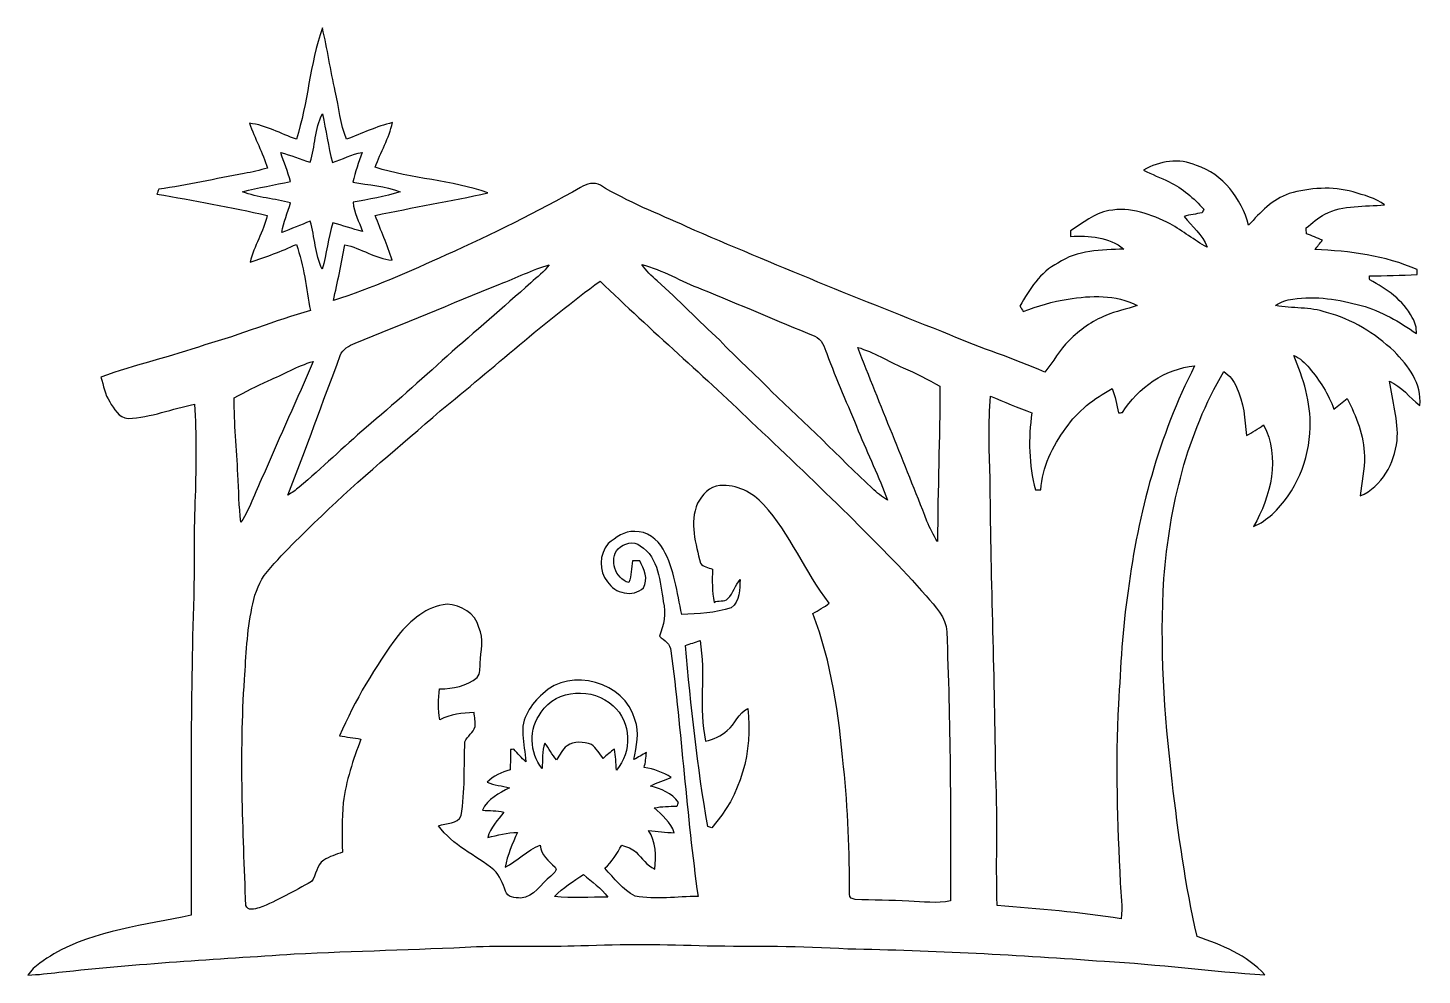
# Model space of a CAD drawing. Header units: centimetres. Extents: x -15.9 to 16, y -11.1 to 10.6.
import ezdxf

# ---------------------------------------------------------------- set-up
doc = ezdxf.new("R2010")
doc.units = ezdxf.units.CM
doc.header["$MEASUREMENT"] = 0
doc.layers.add('Layer 1', color=7, linetype='Continuous')

msp = doc.modelspace()

# ---------------------------------------------------------------- linework, layer by layer
at = {"layer": 'Layer 1', "color": 8}
for points, knots in [([(-9.77759, 8.08002), (-9.50948, 8.91117), (-9.47244, 9.80264), (-9.18245, 10.62849), (-9.18245, 10.62849), (-9.06286, 10.14942), (-9.00007, 9.65835), (-8.88647, 9.17751), (-8.88647, 9.17751), (-8.80181, 8.81204), (-8.77394, 8.42962), (-8.6293, 8.08002), (-8.6293, 8.08002), (-8.28146, 8.21372), (-7.94103, 8.37318), (-7.57767, 8.46067), (-7.57767, 8.46067), (-7.65034, 8.10119), (-7.85354, 7.78439), (-7.96996, 7.43832), (-7.96996, 7.43832), (-7.12823, 7.1695), (-6.22512, 7.14975), (-5.39115, 6.85271), (-5.39115, 6.85271), (-6.24699, 6.6615), (-7.11341, 6.5218), (-7.96996, 6.33483), (-7.96996, 6.33483), (-7.84931, 5.99228), (-7.6895, 5.6642), (-7.58719, 5.3153), (-7.58719, 5.3153), (-7.97243, 5.34106), (-8.29486, 5.58941), (-8.66846, 5.66596), (-8.66846, 5.66596), (-8.74677, 5.2384), (-8.83109, 4.81154), (-8.92881, 4.3875), (-8.92881, 4.3875), (-8.04404, 4.67078), (-7.19102, 5.04684), (-6.34647, 5.43172), (-6.34647, 5.43172), (-5.29837, 5.90162), (-4.27002, 6.41491), (-3.26708, 6.97406), (-3.26708, 6.97406), (-3.13514, 7.05379), (-2.95346, 7.11729), (-2.81305, 7.02557), (-2.81305, 7.02557), (-2.18828, 6.64139), (-1.49966, 6.38104), (-0.83538, 6.07589), (-0.83538, 6.07589), (1.15605, 5.20876), (3.17041, 4.39667), (5.19218, 3.60398), (5.19218, 3.60398), (5.90303, 3.28683), (6.65304, 3.06599), (7.36459, 2.75026), (7.36459, 2.75026), (7.55544, 2.98768), (7.70467, 3.2572), (7.91845, 3.47663), (7.91845, 3.47663), (8.16434, 3.71263), (8.44338, 3.92183), (8.76441, 4.04354), (8.76441, 4.04354), (8.99125, 4.15078), (9.24278, 4.18359), (9.47526, 4.27567), (9.47526, 4.27567), (8.99513, 4.53073), (8.41622, 4.50497), (7.89552, 4.42066), (7.89552, 4.42066), (7.54239, 4.36951), (7.20513, 4.25626), (6.86999, 4.13879), (6.86999, 4.13879), (6.84495, 4.17971), (6.8199, 4.22063), (6.79521, 4.26156), (6.79521, 4.26156), (7.01146, 4.64573), (7.2584, 5.03731), (7.6641, 5.24616), (7.6641, 5.24616), (8.10754, 5.5499), (8.66069, 5.53932), (9.17399, 5.56683), (9.17399, 5.56683), (8.83285, 5.848), (8.37847, 5.88081), (7.95549, 5.8547), (7.95549, 5.8547), (7.95479, 5.89668), (7.95443, 5.93866), (7.95408, 5.98029), (7.95408, 5.98029), (8.22925, 6.15915), (8.49559, 6.38422), (8.82685, 6.44525), (8.82685, 6.44525), (9.31686, 6.54156), (9.8044, 6.35811), (10.23691, 6.14292), (10.23691, 6.14292), (10.52512, 5.97853), (10.78477, 5.76721), (11.07969, 5.61269), (11.07969, 5.61269), (10.98197, 5.89668), (10.73256, 6.08365), (10.55335, 6.31366), (10.55335, 6.31366), (10.68917, 6.35212), (10.82922, 6.36799), (10.96857, 6.39586), (10.96857, 6.39586), (10.97703, 6.41667), (10.99432, 6.45795), (11.00279, 6.47841), (11.00279, 6.47841), (10.78054, 6.73382), (10.5156, 6.95537), (10.21009, 7.10389), (10.21009, 7.10389), (10.02136, 7.20725), (9.81428, 7.26934), (9.62695, 7.37447), (9.62695, 7.37447), (9.99102, 7.58049), (10.44187, 7.65986), (10.83522, 7.47995), (10.83522, 7.47995), (11.45081, 7.28874), (11.86145, 6.71513), (12.03184, 6.11576), (12.03184, 6.11576), (12.29713, 6.40045), (12.57723, 6.7116), (12.95929, 6.83542), (12.95929, 6.83542), (13.43378, 6.96666), (13.94495, 7.01146), (14.42367, 6.87423), (14.42367, 6.87423), (14.67238, 6.79909), (14.93591, 6.73664), (15.14722, 6.57754), (15.14722, 6.57754), (14.69002, 6.53486), (14.20001, 6.58142), (13.77879, 6.36446), (13.77879, 6.36446), (13.62287, 6.27944), (13.48916, 6.15985), (13.34911, 6.05296), (13.34911, 6.05296), (13.35158, 6.00745), (13.3544, 5.9623), (13.35758, 5.91679), (13.35758, 5.91679), (13.47929, 5.86846), (13.60099, 5.82083), (13.72023, 5.76651), (13.72023, 5.76651), (13.66414, 5.69524), (13.60523, 5.6261), (13.55019, 5.55413), (13.55019, 5.55413), (14.34571, 5.52203), (15.15674, 5.42114), (15.89123, 5.09587), (15.89123, 5.09587), (15.89123, 5.06836), (15.89158, 5.01368), (15.89193, 4.98651), (15.89193, 4.98651), (15.52751, 4.96111), (15.16204, 4.95582), (14.79726, 4.95335), (14.79726, 4.95335), (14.79903, 4.92972), (14.80256, 4.88209), (14.80432, 4.85846), (14.80432, 4.85846), (15.19414, 4.65843), (15.57161, 4.39596), (15.78046, 3.99838), (15.78046, 3.99838), (15.84819, 3.88832), (15.87994, 3.76132), (15.87712, 3.63255), (15.87712, 3.63255), (15.48412, 3.89678), (15.07419, 4.15255), (14.611, 4.2739), (14.611, 4.2739), (14.10406, 4.4129), (13.5696, 4.50286), (13.04502, 4.4196), (13.04502, 4.4196), (12.90214, 4.40372), (12.76597, 4.35645), (12.64849, 4.27461), (12.64849, 4.27461), (13.03408, 4.20229), (13.43695, 4.24603), (13.81266, 4.11445), (13.81266, 4.11445), (14.40039, 3.9691), (14.9225, 3.63538), (15.36171, 3.22615), (15.36171, 3.22615), (15.68944, 2.90195), (16.00517, 2.47685), (15.95085, 1.98861), (15.95085, 1.98861), (15.71449, 2.16606), (15.53951, 2.42288), (15.25976, 2.54317), (15.25976, 2.54317), (15.31902, 2.08915), (15.47036, 1.64571), (15.43191, 1.18216), (15.43191, 1.18216), (15.37053, 0.66216), (15.09007, 0.12841), (14.58983, -0.08431), (14.58983, -0.08431), (14.61523, 0.22084), (14.69672, 0.51964), (14.68402, 0.82797), (14.68402, 0.82797), (14.67944, 1.29646), (14.49352, 1.73637), (14.28821, 2.14912), (14.28821, 2.14912), (14.18555, 2.06763), (14.08783, 1.98014), (13.98341, 1.90147), (13.98341, 1.90147), (13.86875, 2.25319), (13.65462, 2.55764), (13.42496, 2.84268), (13.42496, 2.84268), (13.32195, 2.95663), (13.21188, 3.07305), (13.06583, 3.12879), (13.06583, 3.12879), (13.2842, 2.60773), (13.46094, 2.05564), (13.44048, 1.48378), (13.44048, 1.48378), (13.42707, 0.74119), (13.11451, 0.00282), (12.57265, -0.508), (12.57265, -0.508), (12.44212, -0.61736), (12.30383, -0.72073), (12.14332, -0.7814), (12.14332, -0.7814), (12.54301, -0.09948), (12.7635, 0.80539), (12.37474, 1.53952), (12.37474, 1.53952), (12.24562, 1.4538), (12.11897, 1.36384), (11.97998, 1.29505), (11.97998, 1.29505), (11.94894, 1.67181), (11.92389, 2.05916), (11.75067, 2.40348), (11.75067, 2.40348), (11.6967, 2.55129), (11.59616, 2.67688), (11.46457, 2.7626), (11.46457, 2.7626), (10.61685, 1.33032), (10.22068, -0.32667), (10.09156, -1.97414), (10.09156, -1.97414), (9.99384, -3.52319), (10.10109, -5.07682), (10.27994, -6.61635), (10.27994, -6.61635), (10.41859, -7.80732), (10.58298, -8.9976), (10.8518, -10.16635), (10.8518, -10.16635), (11.40989, -10.36638), (12.00009, -10.59392), (12.40437, -11.04759), (12.40437, -11.04759), (11.17847, -10.97245), (9.95856, -10.79888), (8.7309, -10.73714), (8.7309, -10.73714), (6.77404, -10.58933), (4.8133, -10.48844), (2.85115, -10.44857), (2.85115, -10.44857), (1.77835, -10.37943), (0.70344, -10.39178), (-0.37112, -10.38331), (-0.37112, -10.38331), (-1.33491, -10.34344), (-2.30046, -10.33745), (-3.26425, -10.37837), (-3.26425, -10.37837), (-4.05941, -10.40589), (-4.85563, -10.37237), (-5.65079, -10.40024), (-5.65079, -10.40024), (-7.0418, -10.47009), (-8.43456, -10.49831), (-9.82557, -10.56957), (-9.82557, -10.56957), (-11.62509, -10.68458), (-13.42602, -10.79006), (-15.21883, -10.98867), (-15.21883, -10.98867), (-15.45414, -11.01619), (-15.68979, -11.043), (-15.92651, -11.05253), (-15.92651, -11.05253), (-15.78151, -10.83381), (-15.54409, -10.70469), (-15.33031, -10.56287), (-15.33031, -10.56287), (-14.36829, -10.02453), (-13.25104, -9.912), (-12.19024, -9.68446), (-12.19024, -9.68446), (-12.18636, -7.24958), (-12.20646, -4.81401), (-12.12885, -2.38019), (-12.12885, -2.38019), (-12.10486, -1.61607), (-12.13414, -0.8509), (-12.09358, -0.08714), (-12.09358, -0.08714), (-12.08158, 0.61348), (-12.05689, 1.31692), (-12.11121, 2.01612), (-12.11121, 2.01612), (-12.6178, 1.91241), (-13.10993, 1.71027), (-13.63098, 1.69051), (-13.63098, 1.69051), (-13.84335, 1.69792), (-13.95659, 1.91382), (-14.0529, 2.0701), (-14.0529, 2.0701), (-14.16438, 2.23908), (-14.19684, 2.44334), (-14.25222, 2.63419), (-14.25222, 2.63419), (-13.47435, 2.92382), (-12.6559, 3.09457), (-11.87309, 3.37256), (-11.87309, 3.37256), (-11.05782, 3.60327), (-10.27395, 3.92994), (-9.45762, 4.15713), (-9.45762, 4.15713), (-9.54158, 4.66549), (-9.60649, 5.18548), (-9.77759, 5.67372), (-9.77759, 5.67372), (-10.12084, 5.51427), (-10.47574, 5.38163), (-10.83663, 5.26768), (-10.83663, 5.26768), (-10.74879, 5.63739), (-10.53112, 5.96194), (-10.44293, 6.33271), (-10.44293, 6.33271), (-11.2776, 6.53239), (-12.12533, 6.67244), (-12.96952, 6.82625), (-12.96952, 6.82625), (-12.95682, 6.86259), (-12.94377, 6.89892), (-12.93107, 6.93526), (-12.93107, 6.93526), (-12.27279, 7.02522), (-11.62509, 7.17585), (-10.97209, 7.29721), (-10.97209, 7.29721), (-10.79183, 7.32684), (-10.61403, 7.36953), (-10.43834, 7.42033), (-10.43834, 7.42033), (-10.5537, 7.76993), (-10.7248, 8.09801), (-10.85039, 8.44409), (-10.85039, 8.44409), (-10.47044, 8.40493), (-10.1346, 8.20138), (-9.77759, 8.08002), (-9.77759, 8.08002), (-9.77759, 8.08002), (-9.77759, 8.08002), (-9.77759, 8.08002)], [0, 0, 0, 0, 0.00961538, 0.00961538, 0.00961538, 0.00961538, 0.01923077, 0.01923077, 0.01923077, 0.01923077, 0.02884615, 0.02884615, 0.02884615, 0.02884615, 0.03846154, 0.03846154, 0.03846154, 0.03846154, 0.04807692, 0.04807692, 0.04807692, 0.04807692, 0.05769231, 0.05769231, 0.05769231, 0.05769231, 0.06730769, 0.06730769, 0.06730769, 0.06730769, 0.07692308, 0.07692308, 0.07692308, 0.07692308, 0.08653846, 0.08653846, 0.08653846, 0.08653846, 0.09615385, 0.09615385, 0.09615385, 0.09615385, 0.10576923, 0.10576923, 0.10576923, 0.10576923, 0.11538462, 0.11538462, 0.11538462, 0.11538462, 0.125, 0.125, 0.125, 0.125, 0.13461538, 0.13461538, 0.13461538, 0.13461538, 0.14423077, 0.14423077, 0.14423077, 0.14423077, 0.15384615, 0.15384615, 0.15384615, 0.15384615, 0.16346154, 0.16346154, 0.16346154, 0.16346154, 0.17307692, 0.17307692, 0.17307692, 0.17307692, 0.18269231, 0.18269231, 0.18269231, 0.18269231, 0.19230769, 0.19230769, 0.19230769, 0.19230769, 0.20192308, 0.20192308, 0.20192308, 0.20192308, 0.21153846, 0.21153846, 0.21153846, 0.21153846, 0.22115385, 0.22115385, 0.22115385, 0.22115385, 0.23076923, 0.23076923, 0.23076923, 0.23076923, 0.24038462, 0.24038462, 0.24038462, 0.24038462, 0.25, 0.25, 0.25, 0.25, 0.25961538, 0.25961538, 0.25961538, 0.25961538, 0.26923077, 0.26923077, 0.26923077, 0.26923077, 0.27884615, 0.27884615, 0.27884615, 0.27884615, 0.28846154, 0.28846154, 0.28846154, 0.28846154, 0.29807692, 0.29807692, 0.29807692, 0.29807692, 0.30769231, 0.30769231, 0.30769231, 0.30769231, 0.31730769, 0.31730769, 0.31730769, 0.31730769, 0.32692308, 0.32692308, 0.32692308, 0.32692308, 0.33653846, 0.33653846, 0.33653846, 0.33653846, 0.34615385, 0.34615385, 0.34615385, 0.34615385, 0.35576923, 0.35576923, 0.35576923, 0.35576923, 0.36538462, 0.36538462, 0.36538462, 0.36538462, 0.375, 0.375, 0.375, 0.375, 0.38461538, 0.38461538, 0.38461538, 0.38461538, 0.39423077, 0.39423077, 0.39423077, 0.39423077, 0.40384615, 0.40384615, 0.40384615, 0.40384615, 0.41346154, 0.41346154, 0.41346154, 0.41346154, 0.42307692, 0.42307692, 0.42307692, 0.42307692, 0.43269231, 0.43269231, 0.43269231, 0.43269231, 0.44230769, 0.44230769, 0.44230769, 0.44230769, 0.45192308, 0.45192308, 0.45192308, 0.45192308, 0.46153846, 0.46153846, 0.46153846, 0.46153846, 0.47115385, 0.47115385, 0.47115385, 0.47115385, 0.48076923, 0.48076923, 0.48076923, 0.48076923, 0.49038462, 0.49038462, 0.49038462, 0.49038462, 0.5, 0.5, 0.5, 0.5, 0.50961538, 0.50961538, 0.50961538, 0.50961538, 0.51923077, 0.51923077, 0.51923077, 0.51923077, 0.52884615, 0.52884615, 0.52884615, 0.52884615, 0.53846154, 0.53846154, 0.53846154, 0.53846154, 0.54807692, 0.54807692, 0.54807692, 0.54807692, 0.55769231, 0.55769231, 0.55769231, 0.55769231, 0.56730769, 0.56730769, 0.56730769, 0.56730769, 0.57692308, 0.57692308, 0.57692308, 0.57692308, 0.58653846, 0.58653846, 0.58653846, 0.58653846, 0.59615385, 0.59615385, 0.59615385, 0.59615385, 0.60576923, 0.60576923, 0.60576923, 0.60576923, 0.61538462, 0.61538462, 0.61538462, 0.61538462, 0.625, 0.625, 0.625, 0.625, 0.63461538, 0.63461538, 0.63461538, 0.63461538, 0.64423077, 0.64423077, 0.64423077, 0.64423077, 0.65384615, 0.65384615, 0.65384615, 0.65384615, 0.66346154, 0.66346154, 0.66346154, 0.66346154, 0.67307692, 0.67307692, 0.67307692, 0.67307692, 0.68269231, 0.68269231, 0.68269231, 0.68269231, 0.69230769, 0.69230769, 0.69230769, 0.69230769, 0.70192308, 0.70192308, 0.70192308, 0.70192308, 0.71153846, 0.71153846, 0.71153846, 0.71153846, 0.72115385, 0.72115385, 0.72115385, 0.72115385, 0.73076923, 0.73076923, 0.73076923, 0.73076923, 0.74038462, 0.74038462, 0.74038462, 0.74038462, 0.75, 0.75, 0.75, 0.75, 0.75961538, 0.75961538, 0.75961538, 0.75961538, 0.76923077, 0.76923077, 0.76923077, 0.76923077, 0.77884615, 0.77884615, 0.77884615, 0.77884615, 0.78846154, 0.78846154, 0.78846154, 0.78846154, 0.79807692, 0.79807692, 0.79807692, 0.79807692, 0.80769231, 0.80769231, 0.80769231, 0.80769231, 0.81730769, 0.81730769, 0.81730769, 0.81730769, 0.82692308, 0.82692308, 0.82692308, 0.82692308, 0.83653846, 0.83653846, 0.83653846, 0.83653846, 0.84615385, 0.84615385, 0.84615385, 0.84615385, 0.85576923, 0.85576923, 0.85576923, 0.85576923, 0.86538462, 0.86538462, 0.86538462, 0.86538462, 0.875, 0.875, 0.875, 0.875, 0.88461538, 0.88461538, 0.88461538, 0.88461538, 0.89423077, 0.89423077, 0.89423077, 0.89423077, 0.90384615, 0.90384615, 0.90384615, 0.90384615, 0.91346154, 0.91346154, 0.91346154, 0.91346154, 0.92307692, 0.92307692, 0.92307692, 0.92307692, 0.93269231, 0.93269231, 0.93269231, 0.93269231, 0.94230769, 0.94230769, 0.94230769, 0.94230769, 0.95192308, 0.95192308, 0.95192308, 0.95192308, 0.96153846, 0.96153846, 0.96153846, 0.96153846, 0.97115385, 0.97115385, 0.97115385, 0.97115385, 0.98076923, 0.98076923, 0.98076923, 0.98076923, 1, 1, 1, 1]), ([(-9.46009, 7.55297), (-9.68657, 7.62459), (-9.90671, 7.71596), (-10.13601, 7.77804), (-10.13601, 7.77804), (-10.0644, 7.55544), (-9.96985, 7.34025), (-9.91482, 7.11235), (-9.91482, 7.11235), (-10.28065, 7.03404), (-10.64966, 6.97018), (-11.01266, 6.87987), (-11.01266, 6.87987), (-10.66094, 6.74017), (-10.2743, 6.725), (-9.91164, 6.62164), (-9.91164, 6.62164), (-9.97444, 6.39621), (-10.07569, 6.18137), (-10.11061, 5.94854), (-10.11061, 5.94854), (-9.89189, 6.02686), (-9.67846, 6.12034), (-9.46079, 6.20254), (-9.46079, 6.20254), (-9.3532, 5.84165), (-9.35355, 5.44759), (-9.18528, 5.10575), (-9.18528, 5.10575), (-9.09108, 5.45641), (-9.04275, 5.81731), (-8.94609, 6.16761), (-8.94609, 6.16761), (-8.71714, 6.10694), (-8.49348, 6.02686), (-8.26382, 5.97006), (-8.26382, 5.97006), (-8.33826, 6.1909), (-8.4642, 6.40009), (-8.47549, 6.63787), (-8.47549, 6.63787), (-8.11636, 6.70631), (-7.75406, 6.76804), (-7.40304, 6.87352), (-7.40304, 6.87352), (-7.747, 7.01005), (-8.122, 7.03404), (-8.48325, 7.09718), (-8.48325, 7.09718), (-8.4261, 7.3279), (-8.35025, 7.55297), (-8.2737, 7.77769), (-8.2737, 7.77769), (-8.51218, 7.74312), (-8.72278, 7.61683), (-8.95103, 7.54697), (-8.95103, 7.54697), (-9.05334, 7.91175), (-9.09073, 8.29098), (-9.18281, 8.65787), (-9.18281, 8.65787), (-9.36449, 8.31885), (-9.34297, 7.91457), (-9.46009, 7.55297), (-9.46009, 7.55297), (-9.46009, 7.55297), (-9.46009, 7.55297), (-9.46009, 7.55297)], [0, 0, 0, 0, 0.05555556, 0.05555556, 0.05555556, 0.05555556, 0.11111111, 0.11111111, 0.11111111, 0.11111111, 0.16666667, 0.16666667, 0.16666667, 0.16666667, 0.22222222, 0.22222222, 0.22222222, 0.22222222, 0.27777778, 0.27777778, 0.27777778, 0.27777778, 0.33333333, 0.33333333, 0.33333333, 0.33333333, 0.38888889, 0.38888889, 0.38888889, 0.38888889, 0.44444444, 0.44444444, 0.44444444, 0.44444444, 0.5, 0.5, 0.5, 0.5, 0.55555556, 0.55555556, 0.55555556, 0.55555556, 0.61111111, 0.61111111, 0.61111111, 0.61111111, 0.66666667, 0.66666667, 0.66666667, 0.66666667, 0.72222222, 0.72222222, 0.72222222, 0.72222222, 0.77777778, 0.77777778, 0.77777778, 0.77777778, 0.83333333, 0.83333333, 0.83333333, 0.83333333, 0.88888889, 0.88888889, 0.88888889, 0.88888889, 1, 1, 1, 1]), ([(-5.12092, 4.76321), (-6.223, 4.31024), (-7.32649, 3.8608), (-8.43209, 3.41595), (-8.43209, 3.41595), (-8.56403, 3.34786), (-8.72384, 3.28119), (-8.77111, 3.12737), (-8.77111, 3.12737), (-9.17469, 2.06375), (-9.55675, 0.99131), (-9.97197, -0.06809), (-9.97197, -0.06809), (-9.88166, -0.01129), (-9.79382, 0.04868), (-9.71268, 0.11712), (-9.71268, 0.11712), (-9.18916, 0.55633), (-8.70197, 1.03576), (-8.18162, 1.47814), (-8.18162, 1.47814), (-7.55438, 2.01401), (-6.93596, 2.56011), (-6.32636, 3.11644), (-6.32636, 3.11644), (-5.68678, 3.67524), (-5.03978, 4.22628), (-4.40902, 4.79531), (-4.40902, 4.79531), (-4.26085, 4.92513), (-4.10422, 5.0479), (-3.98392, 5.20559), (-3.98392, 5.20559), (-4.37797, 5.10011), (-4.73745, 4.89903), (-5.12092, 4.76321), (-5.12092, 4.76321), (-5.12092, 4.76321), (-5.12092, 4.76321), (-5.12092, 4.76321)], [0, 0, 0, 0, 0.09090909, 0.09090909, 0.09090909, 0.09090909, 0.18181818, 0.18181818, 0.18181818, 0.18181818, 0.27272727, 0.27272727, 0.27272727, 0.27272727, 0.36363636, 0.36363636, 0.36363636, 0.36363636, 0.45454545, 0.45454545, 0.45454545, 0.45454545, 0.54545455, 0.54545455, 0.54545455, 0.54545455, 0.63636364, 0.63636364, 0.63636364, 0.63636364, 0.72727273, 0.72727273, 0.72727273, 0.72727273, 0.81818182, 0.81818182, 0.81818182, 0.81818182, 1, 1, 1, 1]), ([(-1.86761, 5.21547), (-1.76812, 5.07259), (-1.64218, 4.95194), (-1.51306, 4.83658), (-1.51306, 4.83658), (-1.02023, 4.40161), (-0.56833, 3.92324), (-0.08079, 3.48227), (-0.08079, 3.48227), (0.29386, 3.06881), (0.72496, 2.71286), (1.10561, 2.30505), (1.10561, 2.30505), (1.89018, 1.58609), (2.63525, 0.82479), (3.40783, 0.09278), (3.40783, 0.09278), (3.51931, -0.0067), (3.62973, -0.10936), (3.76061, -0.18344), (3.76061, -0.18344), (3.56835, 0.35736), (3.30976, 0.87136), (3.0928, 1.40194), (3.0928, 1.40194), (2.85503, 1.99355), (2.59009, 2.57387), (2.36996, 3.17253), (2.36996, 3.17253), (2.30893, 3.3207), (2.26236, 3.51014), (2.09444, 3.57258), (2.09444, 3.57258), (1.22696, 3.92571), (0.3683, 4.30036), (-0.50059, 4.64961), (-0.50059, 4.64961), (-0.96097, 4.826), (-1.3903, 5.08706), (-1.86761, 5.21547), (-1.86761, 5.21547), (-1.86761, 5.21547), (-1.86761, 5.21547), (-1.86761, 5.21547)], [0, 0, 0, 0, 0.08333333, 0.08333333, 0.08333333, 0.08333333, 0.16666667, 0.16666667, 0.16666667, 0.16666667, 0.25, 0.25, 0.25, 0.25, 0.33333333, 0.33333333, 0.33333333, 0.33333333, 0.41666667, 0.41666667, 0.41666667, 0.41666667, 0.5, 0.5, 0.5, 0.5, 0.58333333, 0.58333333, 0.58333333, 0.58333333, 0.66666667, 0.66666667, 0.66666667, 0.66666667, 0.75, 0.75, 0.75, 0.75, 0.83333333, 0.83333333, 0.83333333, 0.83333333, 1, 1, 1, 1]), ([(-6.483, 1.86196), (-7.38893, 1.06292), (-8.33085, 0.30374), (-9.19798, -0.53869), (-9.19798, -0.53869), (-9.64988, -0.98072), (-10.12119, -1.40758), (-10.51243, -1.90606), (-10.51243, -1.90606), (-10.66412, -2.12619), (-10.74808, -2.3876), (-10.79535, -2.64901), (-10.79535, -2.64901), (-10.90965, -3.18699), (-10.92976, -3.73803), (-10.96504, -4.28484), (-10.96504, -4.28484), (-11.08251, -6.0071), (-11.00102, -7.7343), (-10.93435, -9.45691), (-10.93435, -9.45691), (-10.89695, -9.59838), (-10.72903, -9.53276), (-10.62637, -9.51442), (-10.62637, -9.51442), (-10.21221, -9.34932), (-9.82345, -9.12777), (-9.43398, -8.91293), (-9.43398, -8.91293), (-9.31898, -8.76547), (-9.31616, -8.53193), (-9.15141, -8.4201), (-9.15141, -8.4201), (-9.01912, -8.33755), (-8.86672, -8.29663), (-8.72419, -8.2363), (-8.72419, -8.2363), (-8.72525, -7.85954), (-8.74078, -7.48171), (-8.70409, -7.10636), (-8.70409, -7.10636), (-8.64517, -6.604), (-8.47266, -6.12458), (-8.30086, -5.65185), (-8.30086, -5.65185), (-8.46173, -5.61799), (-8.62577, -5.6007), (-8.7884, -5.57883), (-8.7884, -5.57883), (-8.43492, -4.7625), (-7.9756, -3.99133), (-7.44784, -3.27625), (-7.44784, -3.27625), (-7.16351, -2.93793), (-6.7878, -2.60279), (-6.32707, -2.56399), (-6.32707, -2.56399), (-6.01133, -2.57704), (-5.67196, -2.76684), (-5.60105, -3.09598), (-5.60105, -3.09598), (-5.47229, -3.35386), (-5.56189, -3.63961), (-5.56507, -3.91125), (-5.56507, -3.91125), (-5.57953, -4.02026), (-5.55519, -4.15149), (-5.63704, -4.23898), (-5.63704, -4.23898), (-5.87763, -4.43442), (-6.18949, -4.50603), (-6.4957, -4.49686), (-6.4957, -4.49686), (-6.53803, -4.73181), (-6.53027, -4.97381), (-6.49146, -5.20912), (-6.49146, -5.20912), (-6.25228, -5.07577), (-5.97535, -5.06236), (-5.70794, -5.04049), (-5.70794, -5.04049), (-5.69101, -5.14844), (-5.68113, -5.25533), (-5.68325, -5.3654), (-5.68325, -5.3654), (-5.7217, -5.50439), (-5.86528, -5.57883), (-5.91644, -5.71077), (-5.91644, -5.71077), (-5.94536, -6.27451), (-5.90797, -6.84389), (-6.00604, -7.40269), (-6.00604, -7.40269), (-6.07907, -7.60765), (-6.35282, -7.56285), (-6.52074, -7.63411), (-6.52074, -7.63411), (-6.19654, -8.08355), (-5.67655, -8.30686), (-5.25251, -8.64129), (-5.25251, -8.64129), (-5.11845, -8.77394), (-5.0486, -8.95703), (-4.98898, -9.13236), (-4.98898, -9.13236), (-4.9463, -9.27488), (-4.7685, -9.28194), (-4.6422, -9.28899), (-4.6422, -9.28899), (-4.32929, -9.26783), (-4.1723, -8.96338), (-3.9497, -8.78558), (-3.9497, -8.78558), (-3.90596, -8.72949), (-3.78001, -8.66281), (-3.85269, -8.57991), (-3.85269, -8.57991), (-3.99909, -8.43739), (-4.17513, -8.30615), (-4.19312, -8.07967), (-4.19312, -8.07967), (-4.49756, -8.19009), (-4.71382, -8.44268), (-4.99921, -8.58379), (-4.99921, -8.58379), (-4.93959, -8.30615), (-4.83376, -8.04192), (-4.71276, -7.78616), (-4.71276, -7.78616), (-4.94524, -7.78933), (-5.17031, -7.84754), (-5.39503, -7.90187), (-5.39503, -7.90187), (-5.32941, -7.6775), (-5.17208, -7.49935), (-5.02391, -7.32508), (-5.02391, -7.32508), (-5.18407, -7.27922), (-5.35305, -7.29403), (-5.51744, -7.27639), (-5.51744, -7.27639), (-5.39926, -7.01604), (-5.13151, -6.89363), (-4.8955, -6.76346), (-4.8955, -6.76346), (-5.06659, -6.71795), (-5.24686, -6.70913), (-5.41091, -6.63857), (-5.41091, -6.63857), (-5.26591, -6.49323), (-5.07718, -6.40786), (-4.88033, -6.35706), (-4.88033, -6.35706), (-4.87645, -6.20077), (-4.87398, -6.04449), (-4.86974, -5.88857), (-4.86974, -5.88857), (-4.85211, -5.88751), (-4.81683, -5.88469), (-4.79919, -5.88363), (-4.79919, -5.88363), (-4.70888, -5.97923), (-4.6228, -6.08224), (-4.5212, -6.16726), (-4.5212, -6.16726), (-4.53954, -5.963), (-4.58153, -5.76086), (-4.58858, -5.5559), (-4.58858, -5.5559), (-4.63691, -5.18513), (-4.40055, -4.84611), (-4.13632, -4.61292), (-4.13632, -4.61292), (-3.49709, -4.00085), (-2.24543, -4.33881), (-2.02636, -5.20382), (-2.02636, -5.20382), (-1.90147, -5.49769), (-1.99461, -5.82013), (-2.04576, -6.12069), (-2.04576, -6.12069), (-1.95086, -6.06743), (-1.85879, -6.00886), (-1.76142, -5.95947), (-1.76142, -5.95947), (-1.76565, -6.07342), (-1.78506, -6.18631), (-1.81081, -6.29744), (-1.81081, -6.29744), (-1.59068, -6.33448), (-1.37936, -6.40715), (-1.19239, -6.53097), (-1.19239, -6.53097), (-1.34973, -6.60047), (-1.5173, -6.64351), (-1.6697, -6.72465), (-1.6697, -6.72465), (-1.41852, -6.7818), (-1.18463, -6.8901), (-1.02341, -7.09895), (-1.02341, -7.09895), (-1.03258, -7.12152), (-1.05128, -7.16597), (-1.06045, -7.1882), (-1.06045, -7.1882), (-1.23472, -7.18538), (-1.4097, -7.19102), (-1.58115, -7.22383), (-1.58115, -7.22383), (-1.40159, -7.38964), (-1.20403, -7.55227), (-1.12289, -7.79286), (-1.12289, -7.79286), (-1.31939, -7.78933), (-1.51448, -7.75758), (-1.70991, -7.74065), (-1.70991, -7.74065), (-1.54164, -8.00417), (-1.52964, -8.32556), (-1.5688, -8.62824), (-1.5688, -8.62824), (-1.74872, -8.54534), (-1.85984, -8.37389), (-1.99602, -8.23877), (-1.99602, -8.23877), (-2.08492, -8.14952), (-2.21121, -8.11742), (-2.32692, -8.07826), (-2.32692, -8.07826), (-2.43593, -8.2677), (-2.55058, -8.45714), (-2.71216, -8.60778), (-2.71216, -8.60778), (-2.50049, -8.83779), (-2.30258, -9.09884), (-2.0193, -9.24454), (-2.0193, -9.24454), (-1.54517, -9.32462), (-1.05798, -9.25724), (-0.57891, -9.25301), (-0.57891, -9.25301), (-0.83926, -7.38505), (-0.95709, -5.50016), (-1.19803, -3.63008), (-1.19803, -3.63008), (-1.20721, -3.47063), (-1.35537, -3.39055), (-1.46156, -3.29636), (-1.46156, -3.29636), (-1.36172, -3.04271), (-1.30845, -2.77178), (-1.37442, -2.50261), (-1.37442, -2.50261), (-1.44815, -2.05246), (-1.47214, -1.49966), (-1.90006, -1.22379), (-1.90006, -1.22379), (-2.05423, -1.09926), (-2.27789, -1.17228), (-2.40841, -1.2954), (-2.40841, -1.2954), (-2.62467, -1.53776), (-2.47544, -1.98367), (-2.16464, -2.06693), (-2.16464, -2.06693), (-2.09868, -1.90818), (-2.10432, -1.73602), (-2.08104, -1.56916), (-2.08104, -1.56916), (-2.026, -1.56845), (-1.97062, -1.56845), (-1.91488, -1.56845), (-1.91488, -1.56845), (-1.81328, -1.75331), (-1.70886, -1.98931), (-1.82986, -2.19146), (-1.82986, -2.19146), (-2.06446, -2.41124), (-2.48779, -2.32057), (-2.64936, -2.0514), (-2.64936, -2.0514), (-2.86279, -1.80834), (-2.84021, -1.41464), (-2.63313, -1.17651), (-2.63313, -1.17651), (-2.46521, -1.0347), (-2.26307, -0.88053), (-2.02918, -0.90135), (-2.02918, -0.90135), (-1.75048, -0.88512), (-1.50248, -1.07139), (-1.37442, -1.30669), (-1.37442, -1.30669), (-1.11725, -1.76354), (-1.06363, -2.29482), (-0.95144, -2.79823), (-0.95144, -2.79823), (-0.57291, -2.78271), (-0.18239, -2.76684), (0.17921, -2.64336), (0.17921, -2.64336), (0.38664, -2.50896), (0.37147, -2.2098), (0.38312, -1.99425), (0.38312, -1.99425), (0.28011, -2.13431), (0.22613, -2.30611), (0.10619, -2.43417), (0.10619, -2.43417), (0.02893, -2.52024), (-0.12524, -2.46345), (-0.21026, -2.5206), (-0.21026, -2.5206), (-0.26494, -2.27224), (-0.24977, -2.01648), (-0.25012, -1.76459), (-0.25012, -1.76459), (-0.34255, -1.71944), (-0.46461, -1.71274), (-0.52493, -1.62525), (-0.52493, -1.62525), (-0.62971, -1.18251), (-0.77717, -0.69815), (-0.59231, -0.25365), (-0.59231, -0.25365), (-0.47801, -0.06421), (-0.3235, 0.14499), (-0.07796, 0.15099), (-0.07796, 0.15099), (0.2981, 0.18521), (0.67522, 0.00212), (0.91863, -0.28011), (0.91863, -0.28011), (1.54058, -0.95144), (1.87007, -1.82421), (2.42852, -2.54071), (2.42852, -2.54071), (2.30999, -2.6289), (2.18123, -2.70157), (2.05423, -2.77671), (2.05423, -2.77671), (2.47967, -3.89749), (2.64619, -5.09482), (2.75519, -6.28227), (2.75519, -6.28227), (2.85503, -7.25205), (2.89772, -8.22784), (2.88996, -9.20291), (2.88996, -9.20291), (2.88078, -9.277), (2.95557, -9.31651), (3.01978, -9.31933), (3.01978, -9.31933), (3.43006, -9.34261), (3.84175, -9.33238), (4.25203, -9.36025), (4.25203, -9.36025), (4.56847, -9.37295), (4.89091, -9.4167), (5.20594, -9.35637), (5.20594, -9.35637), (5.21264, -7.3025), (5.19994, -5.24863), (5.11739, -3.19652), (5.11739, -3.19652), (5.10822, -2.85468), (4.84787, -2.61655), (4.64573, -2.37455), (4.64573, -2.37455), (4.08799, -1.72297), (3.46498, -1.13277), (2.86738, -0.51929), (2.86738, -0.51929), (2.16853, 0.15769), (1.47285, 0.8382), (0.75882, 1.49931), (0.75882, 1.49931), (-0.40993, 2.63666), (-1.65065, 3.69676), (-2.81975, 4.83341), (-2.81975, 4.83341), (-4.09116, 3.90666), (-5.25992, 2.84974), (-6.483, 1.86196), (-6.483, 1.86196), (-6.483, 1.86196), (-6.483, 1.86196), (-6.483, 1.86196)], [0, 0, 0, 0, 0.01020408, 0.01020408, 0.01020408, 0.01020408, 0.02040816, 0.02040816, 0.02040816, 0.02040816, 0.03061224, 0.03061224, 0.03061224, 0.03061224, 0.04081633, 0.04081633, 0.04081633, 0.04081633, 0.05102041, 0.05102041, 0.05102041, 0.05102041, 0.06122449, 0.06122449, 0.06122449, 0.06122449, 0.07142857, 0.07142857, 0.07142857, 0.07142857, 0.08163265, 0.08163265, 0.08163265, 0.08163265, 0.09183673, 0.09183673, 0.09183673, 0.09183673, 0.10204082, 0.10204082, 0.10204082, 0.10204082, 0.1122449, 0.1122449, 0.1122449, 0.1122449, 0.12244898, 0.12244898, 0.12244898, 0.12244898, 0.13265306, 0.13265306, 0.13265306, 0.13265306, 0.14285714, 0.14285714, 0.14285714, 0.14285714, 0.15306122, 0.15306122, 0.15306122, 0.15306122, 0.16326531, 0.16326531, 0.16326531, 0.16326531, 0.17346939, 0.17346939, 0.17346939, 0.17346939, 0.18367347, 0.18367347, 0.18367347, 0.18367347, 0.19387755, 0.19387755, 0.19387755, 0.19387755, 0.20408163, 0.20408163, 0.20408163, 0.20408163, 0.21428571, 0.21428571, 0.21428571, 0.21428571, 0.2244898, 0.2244898, 0.2244898, 0.2244898, 0.23469388, 0.23469388, 0.23469388, 0.23469388, 0.24489796, 0.24489796, 0.24489796, 0.24489796, 0.25510204, 0.25510204, 0.25510204, 0.25510204, 0.26530612, 0.26530612, 0.26530612, 0.26530612, 0.2755102, 0.2755102, 0.2755102, 0.2755102, 0.28571429, 0.28571429, 0.28571429, 0.28571429, 0.29591837, 0.29591837, 0.29591837, 0.29591837, 0.30612245, 0.30612245, 0.30612245, 0.30612245, 0.31632653, 0.31632653, 0.31632653, 0.31632653, 0.32653061, 0.32653061, 0.32653061, 0.32653061, 0.33673469, 0.33673469, 0.33673469, 0.33673469, 0.34693878, 0.34693878, 0.34693878, 0.34693878, 0.35714286, 0.35714286, 0.35714286, 0.35714286, 0.36734694, 0.36734694, 0.36734694, 0.36734694, 0.37755102, 0.37755102, 0.37755102, 0.37755102, 0.3877551, 0.3877551, 0.3877551, 0.3877551, 0.39795918, 0.39795918, 0.39795918, 0.39795918, 0.40816327, 0.40816327, 0.40816327, 0.40816327, 0.41836735, 0.41836735, 0.41836735, 0.41836735, 0.42857143, 0.42857143, 0.42857143, 0.42857143, 0.43877551, 0.43877551, 0.43877551, 0.43877551, 0.44897959, 0.44897959, 0.44897959, 0.44897959, 0.45918367, 0.45918367, 0.45918367, 0.45918367, 0.46938776, 0.46938776, 0.46938776, 0.46938776, 0.47959184, 0.47959184, 0.47959184, 0.47959184, 0.48979592, 0.48979592, 0.48979592, 0.48979592, 0.5, 0.5, 0.5, 0.5, 0.51020408, 0.51020408, 0.51020408, 0.51020408, 0.52040816, 0.52040816, 0.52040816, 0.52040816, 0.53061224, 0.53061224, 0.53061224, 0.53061224, 0.54081633, 0.54081633, 0.54081633, 0.54081633, 0.55102041, 0.55102041, 0.55102041, 0.55102041, 0.56122449, 0.56122449, 0.56122449, 0.56122449, 0.57142857, 0.57142857, 0.57142857, 0.57142857, 0.58163265, 0.58163265, 0.58163265, 0.58163265, 0.59183673, 0.59183673, 0.59183673, 0.59183673, 0.60204082, 0.60204082, 0.60204082, 0.60204082, 0.6122449, 0.6122449, 0.6122449, 0.6122449, 0.62244898, 0.62244898, 0.62244898, 0.62244898, 0.63265306, 0.63265306, 0.63265306, 0.63265306, 0.64285714, 0.64285714, 0.64285714, 0.64285714, 0.65306122, 0.65306122, 0.65306122, 0.65306122, 0.66326531, 0.66326531, 0.66326531, 0.66326531, 0.67346939, 0.67346939, 0.67346939, 0.67346939, 0.68367347, 0.68367347, 0.68367347, 0.68367347, 0.69387755, 0.69387755, 0.69387755, 0.69387755, 0.70408163, 0.70408163, 0.70408163, 0.70408163, 0.71428571, 0.71428571, 0.71428571, 0.71428571, 0.7244898, 0.7244898, 0.7244898, 0.7244898, 0.73469388, 0.73469388, 0.73469388, 0.73469388, 0.74489796, 0.74489796, 0.74489796, 0.74489796, 0.75510204, 0.75510204, 0.75510204, 0.75510204, 0.76530612, 0.76530612, 0.76530612, 0.76530612, 0.7755102, 0.7755102, 0.7755102, 0.7755102, 0.78571429, 0.78571429, 0.78571429, 0.78571429, 0.79591837, 0.79591837, 0.79591837, 0.79591837, 0.80612245, 0.80612245, 0.80612245, 0.80612245, 0.81632653, 0.81632653, 0.81632653, 0.81632653, 0.82653061, 0.82653061, 0.82653061, 0.82653061, 0.83673469, 0.83673469, 0.83673469, 0.83673469, 0.84693878, 0.84693878, 0.84693878, 0.84693878, 0.85714286, 0.85714286, 0.85714286, 0.85714286, 0.86734694, 0.86734694, 0.86734694, 0.86734694, 0.87755102, 0.87755102, 0.87755102, 0.87755102, 0.8877551, 0.8877551, 0.8877551, 0.8877551, 0.89795918, 0.89795918, 0.89795918, 0.89795918, 0.90816327, 0.90816327, 0.90816327, 0.90816327, 0.91836735, 0.91836735, 0.91836735, 0.91836735, 0.92857143, 0.92857143, 0.92857143, 0.92857143, 0.93877551, 0.93877551, 0.93877551, 0.93877551, 0.94897959, 0.94897959, 0.94897959, 0.94897959, 0.95918367, 0.95918367, 0.95918367, 0.95918367, 0.96938776, 0.96938776, 0.96938776, 0.96938776, 0.97959184, 0.97959184, 0.97959184, 0.97959184, 1, 1, 1, 1]), ([(3.07904, 3.31505), (3.59551, 1.98508), (4.14902, 0.66993), (4.66549, -0.65969), (4.66549, -0.65969), (4.72863, -0.82374), (4.80695, -0.98213), (4.90855, -1.12642), (4.90855, -1.12642), (4.91031, 0.05786), (4.96182, 1.24037), (4.96006, 2.42429), (4.96006, 2.42429), (4.68665, 2.57986), (4.40761, 2.72662), (4.11833, 2.85044), (4.11833, 2.85044), (3.76978, 3.00143), (3.44629, 3.20922), (3.07904, 3.31505), (3.07904, 3.31505), (3.07904, 3.31505), (3.07904, 3.31505), (3.07904, 3.31505)], [0, 0, 0, 0, 0.14285714, 0.14285714, 0.14285714, 0.14285714, 0.28571429, 0.28571429, 0.28571429, 0.28571429, 0.42857143, 0.42857143, 0.42857143, 0.42857143, 0.57142857, 0.57142857, 0.57142857, 0.57142857, 0.71428571, 0.71428571, 0.71428571, 0.71428571, 1, 1, 1, 1]), ([(-10.42035, 2.55058), (-10.6874, 2.43522), (-10.94493, 2.29941), (-11.20034, 2.15971), (-11.20034, 2.15971), (-11.20881, 1.57374), (-11.13719, 0.99131), (-11.11779, 0.4064), (-11.11779, 0.4064), (-11.09592, 0.04233), (-11.09592, -0.3235), (-11.04583, -0.6858), (-11.04583, -0.6858), (-10.81687, -0.34325), (-10.71033, 0.06526), (-10.51348, 0.42686), (-10.51348, 0.42686), (-10.15718, 1.29011), (-9.75395, 2.13325), (-9.39447, 2.99508), (-9.39447, 2.99508), (-9.75325, 2.88854), (-10.07816, 2.6984), (-10.42035, 2.55058), (-10.42035, 2.55058), (-10.42035, 2.55058), (-10.42035, 2.55058), (-10.42035, 2.55058)], [0, 0, 0, 0, 0.125, 0.125, 0.125, 0.125, 0.25, 0.25, 0.25, 0.25, 0.375, 0.375, 0.375, 0.375, 0.5, 0.5, 0.5, 0.5, 0.625, 0.625, 0.625, 0.625, 0.75, 0.75, 0.75, 0.75, 1, 1, 1, 1]), ([(9.14153, 1.82527), (9.1186, 1.82316), (9.07309, 1.81892), (9.05016, 1.81645), (9.05016, 1.81645), (9.01206, 2.00448), (8.97784, 2.19393), (8.90729, 2.37314), (8.90729, 2.37314), (8.49842, 2.14736), (8.1086, 1.85984), (7.84613, 1.4665), (7.84613, 1.4665), (7.53569, 1.05622), (7.31202, 0.57221), (7.26969, 0.05433), (7.26969, 0.05433), (7.22877, 0.05468), (7.18785, 0.05468), (7.14728, 0.05468), (7.14728, 0.05468), (6.99982, 0.63041), (6.98112, 1.23049), (7.07002, 1.81716), (7.07002, 1.81716), (6.74546, 1.92723), (6.43572, 2.07469), (6.11752, 2.20028), (6.11752, 2.20028), (6.07448, 1.59173), (6.07907, 0.98037), (6.11399, 0.37112), (6.11399, 0.37112), (6.11928, -1.85244), (6.22194, -4.07423), (6.23464, -6.29744), (6.23464, -6.29744), (6.29214, -7.35013), (6.23958, -8.40493), (6.27309, -9.45832), (6.27309, -9.45832), (7.22101, -9.53347), (8.16892, -9.61884), (9.10943, -9.76383), (9.10943, -9.76383), (9.15846, -9.49149), (9.0992, -9.21597), (9.08932, -8.94292), (9.08932, -8.94292), (9.03111, -7.57978), (8.96867, -6.21383), (9.05051, -4.85034), (9.05051, -4.85034), (9.10661, -3.98357), (9.13059, -3.11291), (9.27594, -2.25496), (9.27594, -2.25496), (9.49607, -0.47166), (9.97691, 1.29011), (10.79571, 2.89348), (10.79571, 2.89348), (10.11872, 2.82822), (9.49995, 2.39536), (9.14153, 1.82527), (9.14153, 1.82527), (9.14153, 1.82527), (9.14153, 1.82527), (9.14153, 1.82527)], [0, 0, 0, 0, 0.05555556, 0.05555556, 0.05555556, 0.05555556, 0.11111111, 0.11111111, 0.11111111, 0.11111111, 0.16666667, 0.16666667, 0.16666667, 0.16666667, 0.22222222, 0.22222222, 0.22222222, 0.22222222, 0.27777778, 0.27777778, 0.27777778, 0.27777778, 0.33333333, 0.33333333, 0.33333333, 0.33333333, 0.38888889, 0.38888889, 0.38888889, 0.38888889, 0.44444444, 0.44444444, 0.44444444, 0.44444444, 0.5, 0.5, 0.5, 0.5, 0.55555556, 0.55555556, 0.55555556, 0.55555556, 0.61111111, 0.61111111, 0.61111111, 0.61111111, 0.66666667, 0.66666667, 0.66666667, 0.66666667, 0.72222222, 0.72222222, 0.72222222, 0.72222222, 0.77777778, 0.77777778, 0.77777778, 0.77777778, 0.83333333, 0.83333333, 0.83333333, 0.83333333, 0.88888889, 0.88888889, 0.88888889, 0.88888889, 1, 1, 1, 1]), ([(-0.53234, -3.39619), (-0.64347, -3.43253), (-0.75459, -3.46992), (-0.86501, -3.50802), (-0.86501, -3.50802), (-0.74542, -4.8955), (-0.59408, -6.28191), (-0.35454, -7.65422), (-0.35454, -7.65422), (-0.33232, -7.66057), (-0.28751, -7.67327), (-0.26529, -7.67927), (-0.26529, -7.67927), (0.40146, -6.9529), (0.68227, -5.92067), (0.56268, -4.94982), (0.56268, -4.94982), (0.34749, -5.0546), (0.27058, -5.30648), (0.09172, -5.45465), (0.09172, -5.45465), (-0.05433, -5.5686), (-0.22013, -5.66244), (-0.40499, -5.6963), (-0.40499, -5.6963), (-0.56762, -4.9403), (-0.40005, -4.15713), (-0.53234, -3.39619), (-0.53234, -3.39619), (-0.53234, -3.39619), (-0.53234, -3.39619), (-0.53234, -3.39619)], [0, 0, 0, 0, 0.11111111, 0.11111111, 0.11111111, 0.11111111, 0.22222222, 0.22222222, 0.22222222, 0.22222222, 0.33333333, 0.33333333, 0.33333333, 0.33333333, 0.44444444, 0.44444444, 0.44444444, 0.44444444, 0.55555556, 0.55555556, 0.55555556, 0.55555556, 0.66666667, 0.66666667, 0.66666667, 0.66666667, 0.77777778, 0.77777778, 0.77777778, 0.77777778, 1, 1, 1, 1]), ([(-4.17019, -5.03626), (-4.45594, -5.40526), (-4.44147, -5.96441), (-4.15114, -6.32566), (-4.15114, -6.32566), (-4.12997, -6.13128), (-4.16207, -5.92772), (-4.08552, -5.74252), (-4.08552, -5.74252), (-3.99344, -5.86705), (-3.92289, -6.00781), (-3.81953, -6.12422), (-3.81953, -6.12422), (-3.7405, -6.01733), (-3.69288, -5.88292), (-3.57893, -5.80566), (-3.57893, -5.80566), (-3.42053, -5.68784), (-3.19793, -5.71465), (-3.01978, -5.77144), (-3.01978, -5.77144), (-2.90971, -5.85787), (-2.83669, -5.98487), (-2.7492, -6.09424), (-2.7492, -6.09424), (-2.66841, -6.01698), (-2.58445, -5.94289), (-2.49167, -5.8801), (-2.49167, -5.8801), (-2.46662, -6.0392), (-2.45886, -6.19901), (-2.44934, -6.35988), (-2.44934, -6.35988), (-2.08351, -5.95136), (-2.10361, -5.25004), (-2.52413, -4.88703), (-2.52413, -4.88703), (-2.97533, -4.45982), (-3.8227, -4.49615), (-4.17019, -5.03626), (-4.17019, -5.03626), (-4.17019, -5.03626), (-4.17019, -5.03626), (-4.17019, -5.03626)], [0, 0, 0, 0, 0.08333333, 0.08333333, 0.08333333, 0.08333333, 0.16666667, 0.16666667, 0.16666667, 0.16666667, 0.25, 0.25, 0.25, 0.25, 0.33333333, 0.33333333, 0.33333333, 0.33333333, 0.41666667, 0.41666667, 0.41666667, 0.41666667, 0.5, 0.5, 0.5, 0.5, 0.58333333, 0.58333333, 0.58333333, 0.58333333, 0.66666667, 0.66666667, 0.66666667, 0.66666667, 0.75, 0.75, 0.75, 0.75, 0.83333333, 0.83333333, 0.83333333, 0.83333333, 1, 1, 1, 1]), ([(-3.86221, -9.25583), (-3.45793, -9.29076), (-3.05082, -9.27171), (-2.64548, -9.26712), (-2.64548, -9.26712), (-2.79118, -9.05545), (-3.01413, -8.91716), (-3.20216, -8.74818), (-3.20216, -8.74818), (-3.43112, -8.90376), (-3.67594, -9.04734), (-3.86221, -9.25583)], [0, 0, 0, 0, 0.25, 0.25, 0.25, 0.25, 0.5, 0.5, 0.5, 0.5, 1, 1, 1, 1])]:
    msp.add_open_spline(points, degree=3, knots=knots, dxfattribs=at)

doc.saveas('drawing.dxf')
